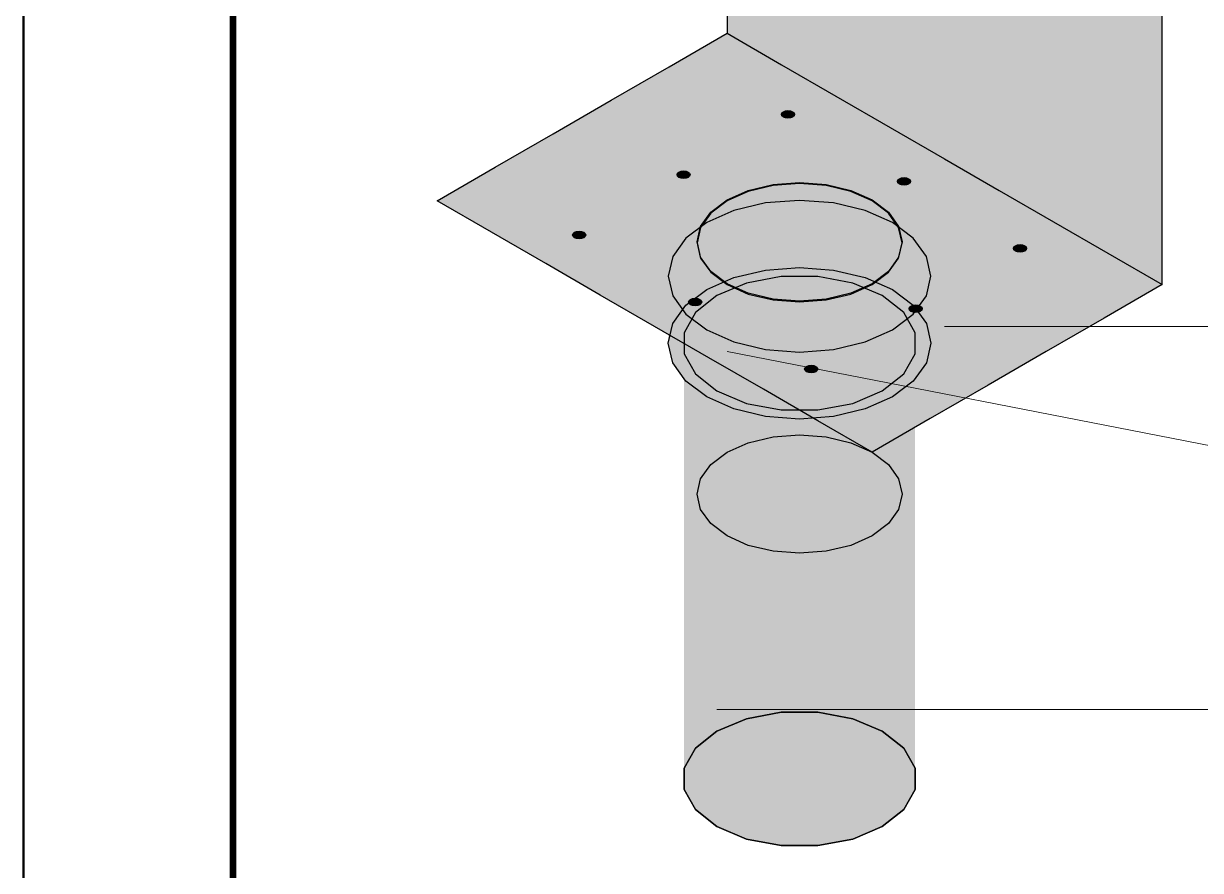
# Model space of a CAD drawing. Header units: metres. Extents: x 0 to 24.2, y -20 to 5.6.
# Drawn here: x 20 to 20.703, y 0.625 to 1.131 of the extents above; entities that cross this region are included whole.
import ezdxf

# ---------------------------------------------------------------- set-up
doc = ezdxf.new("R2010")
doc.units = ezdxf.units.M
doc.header["$LTSCALE"] = 0.25
doc.layers.add('ISO-ARISTAS', color=8, linetype='CONTINUOUS')
doc.layers.add('ISO-CONCRETO-SUP', color=254, linetype='CONTINUOUS', true_color=0xe8e8e8)
doc.layers.add('LLAMADAS', color=30, linetype='CONTINUOUS', lineweight=18)
doc.layers.add('MARCO', color=7, linetype='CONTINUOUS', lineweight=50)

msp = doc.modelspace()

# ---------------------------------------------------------------- linework, layer by layer
at = {"layer": 'ISO-ARISTAS', "color": 250}
for p, q in [((20.4201, 1.16071), (20.4201, 1.125)), ((20.6799, 1.11786), (20.6799, 1.15357)), ((20.38546, 1.105), (20.4201, 1.125)), ((20.4201, 1.125), (20.45257, 1.10625)), ((20.4201, 1.125), (20.45257, 1.10625)), ((20.6799, 1.08214), (20.6799, 1.11786)), ((20.35081, 1.085), (20.38546, 1.105)), ((20.45257, 1.10625), (20.48505, 1.0875)), ((20.45257, 1.10625), (20.48505, 1.0875)), ((20.31617, 1.065), (20.35081, 1.085)), ((20.48505, 1.0875), (20.51752, 1.06875)), ((20.48505, 1.0875), (20.51752, 1.06875)), ((20.45255, 1.0766), (20.45285, 1.07747)), ((20.45285, 1.07573), (20.45255, 1.0766)), ((20.45285, 1.07747), (20.4537, 1.0782)), ((20.4537, 1.075), (20.45285, 1.07573)), ((20.4537, 1.0782), (20.45497, 1.07869)), ((20.45497, 1.07869), (20.45647, 1.07886)), ((20.45647, 1.07886), (20.45797, 1.07869)), ((20.45797, 1.07869), (20.45924, 1.0782)), ((20.45924, 1.0782), (20.46009, 1.07747)), ((20.46009, 1.07573), (20.45924, 1.075)), ((20.46009, 1.07747), (20.46039, 1.0766)), ((20.46039, 1.0766), (20.46009, 1.07573)), ((20.6799, 1.04643), (20.6799, 1.08214)), ((20.45497, 1.07451), (20.4537, 1.075)), ((20.45647, 1.07434), (20.45497, 1.07451)), ((20.45797, 1.07451), (20.45647, 1.07434)), ((20.45924, 1.075), (20.45797, 1.07451)), ((20.51752, 1.06875), (20.55, 1.05)), ((20.51752, 1.06875), (20.55, 1.05)), ((20.28153, 1.045), (20.31617, 1.065)), ((20.55, 1.05), (20.58248, 1.03125)), ((20.55, 1.05), (20.58248, 1.03125)), ((20.24689, 1.025), (20.28153, 1.045)), ((20.3902, 1.0406), (20.39049, 1.04147)), ((20.39049, 1.03973), (20.3902, 1.0406)), ((20.39049, 1.04147), (20.39134, 1.0422)), ((20.39134, 1.0422), (20.39262, 1.04269)), ((20.39262, 1.04269), (20.39412, 1.04286)), ((20.39412, 1.04286), (20.39562, 1.04269)), ((20.39562, 1.04269), (20.39689, 1.0422)), ((20.39689, 1.0422), (20.39774, 1.04147)), ((20.39774, 1.04147), (20.39803, 1.0406)), ((20.39803, 1.0406), (20.39774, 1.03973)), ((20.6799, 1.01071), (20.6799, 1.04643)), ((20.39134, 1.039), (20.39049, 1.03973)), ((20.39262, 1.03851), (20.39134, 1.039)), ((20.39412, 1.03834), (20.39262, 1.03851)), ((20.39562, 1.03851), (20.39412, 1.03834)), ((20.39689, 1.039), (20.39562, 1.03851)), ((20.39774, 1.03973), (20.39689, 1.039)), ((20.43278, 1.03112), (20.44755, 1.03465)), ((20.44755, 1.03415), (20.43278, 1.03062)), ((20.44755, 1.03465), (20.4634, 1.03586)), ((20.4634, 1.03536), (20.44755, 1.03415)), ((20.4634, 1.03586), (20.47925, 1.03465)), ((20.47925, 1.03415), (20.4634, 1.03536)), ((20.47925, 1.03465), (20.49402, 1.03112)), ((20.49402, 1.03062), (20.47925, 1.03415)), ((20.52183, 1.0366), (20.52213, 1.03747)), ((20.52213, 1.03573), (20.52183, 1.0366)), ((20.52213, 1.03747), (20.52298, 1.0382)), ((20.52298, 1.035), (20.52213, 1.03573)), ((20.52298, 1.0382), (20.52425, 1.03869)), ((20.52425, 1.03451), (20.52298, 1.035)), ((20.52425, 1.03869), (20.52575, 1.03886)), ((20.52575, 1.03434), (20.52425, 1.03451)), ((20.52575, 1.03886), (20.52725, 1.03869)), ((20.52725, 1.03451), (20.52575, 1.03434)), ((20.52725, 1.03869), (20.52852, 1.0382)), ((20.52852, 1.035), (20.52725, 1.03451)), ((20.52852, 1.0382), (20.52937, 1.03747)), ((20.52937, 1.03573), (20.52852, 1.035)), ((20.52937, 1.03747), (20.52967, 1.0366)), ((20.52967, 1.0366), (20.52937, 1.03573)), ((20.4201, 1.0255), (20.43278, 1.03112)), ((20.43278, 1.03062), (20.4201, 1.025)), ((20.49402, 1.03112), (20.5067, 1.0255)), ((20.5067, 1.025), (20.49402, 1.03062)), ((20.58248, 1.03125), (20.61495, 1.0125)), ((20.58248, 1.03125), (20.61495, 1.0125)), ((20.27937, 1.00625), (20.24689, 1.025)), ((20.42421, 1.01919), (20.40797, 1.012)), ((20.41036, 1.01818), (20.4201, 1.0255)), ((20.4201, 1.025), (20.41036, 1.01768)), ((20.44311, 1.02371), (20.42421, 1.01919)), ((20.4634, 1.02525), (20.44311, 1.02371)), ((20.48368, 1.02371), (20.4634, 1.02525)), ((20.50259, 1.01919), (20.48368, 1.02371)), ((20.51882, 1.012), (20.50259, 1.01919)), ((20.5067, 1.0255), (20.51643, 1.01818)), ((20.51643, 1.01768), (20.5067, 1.025)), ((20.40797, 1.012), (20.39552, 1.00263)), ((20.40425, 1.00965), (20.41036, 1.01818)), ((20.41036, 1.01768), (20.40425, 1.00915)), ((20.51643, 1.01818), (20.52255, 1.00965)), ((20.52255, 1.00915), (20.51643, 1.01768)), ((20.53128, 1.00263), (20.51882, 1.012)), ((20.61495, 1.0125), (20.64743, 0.99375)), ((20.61495, 1.0125), (20.64743, 0.99375)), ((20.31184, 0.9875), (20.27937, 1.00625)), ((20.32784, 1.0046), (20.32814, 1.00547)), ((20.32814, 1.00547), (20.32899, 1.0062)), ((20.32899, 1.0062), (20.33026, 1.00669)), ((20.33026, 1.00669), (20.33176, 1.00686)), ((20.33176, 1.00686), (20.33326, 1.00669)), ((20.33326, 1.00669), (20.33453, 1.0062)), ((20.33453, 1.0062), (20.33538, 1.00547)), ((20.33538, 1.00547), (20.33568, 1.0046)), ((20.40216, 1.0005), (20.40425, 1.00965)), ((20.40425, 1.00915), (20.40216, 1)), ((20.52255, 1.00965), (20.52463, 1.0005)), ((20.52463, 1), (20.52255, 1.00915)), ((20.6799, 0.975), (20.6799, 1.01071)), ((20.32814, 1.00373), (20.32784, 1.0046)), ((20.32899, 1.003), (20.32814, 1.00373)), ((20.33026, 1.00251), (20.32899, 1.003)), ((20.33176, 1.00234), (20.33026, 1.00251)), ((20.33326, 1.00251), (20.33176, 1.00234)), ((20.33453, 1.003), (20.33326, 1.00251)), ((20.33538, 1.00373), (20.33453, 1.003)), ((20.33568, 1.0046), (20.33538, 1.00373)), ((20.39552, 1.00263), (20.38768, 0.99171)), ((20.40425, 0.99135), (20.40216, 1.0005)), ((20.40216, 1), (20.40425, 0.99085)), ((20.52463, 1.0005), (20.52255, 0.99135)), ((20.52255, 0.99085), (20.52463, 1)), ((20.53911, 0.99171), (20.53128, 1.00263)), ((20.59141, 0.99747), (20.59226, 0.9982)), ((20.59226, 0.9982), (20.59353, 0.99869)), ((20.59353, 0.99869), (20.59503, 0.99886)), ((20.59503, 0.99886), (20.59653, 0.99869)), ((20.59653, 0.99869), (20.5978, 0.9982)), ((20.5978, 0.9982), (20.59865, 0.99747)), ((20.38768, 0.99171), (20.38501, 0.98)), ((20.41036, 0.98282), (20.40425, 0.99135)), ((20.52255, 0.99135), (20.51643, 0.98282)), ((20.54178, 0.98), (20.53911, 0.99171)), ((20.59111, 0.9966), (20.59141, 0.99747)), ((20.59141, 0.99573), (20.59111, 0.9966)), ((20.59226, 0.995), (20.59141, 0.99573)), ((20.59353, 0.99451), (20.59226, 0.995)), ((20.59503, 0.99434), (20.59353, 0.99451)), ((20.59653, 0.99451), (20.59503, 0.99434)), ((20.5978, 0.995), (20.59653, 0.99451)), ((20.59865, 0.99573), (20.5978, 0.995)), ((20.59865, 0.99747), (20.59895, 0.9966)), ((20.59895, 0.9966), (20.59865, 0.99573)), ((20.64743, 0.99375), (20.6799, 0.975)), ((20.64743, 0.99375), (20.6799, 0.975)), ((20.34432, 0.96875), (20.31184, 0.9875)), ((20.40425, 0.99085), (20.41036, 0.98232)), ((20.44311, 0.98371), (20.4634, 0.98525)), ((20.4634, 0.98525), (20.48368, 0.98371)), ((20.51643, 0.98232), (20.52255, 0.99085)), ((20.38501, 0.98), (20.38768, 0.96829)), ((20.40797, 0.972), (20.42421, 0.97919)), ((20.4201, 0.9755), (20.41036, 0.98282)), ((20.41036, 0.98232), (20.4201, 0.975)), ((20.42421, 0.97919), (20.44311, 0.98371)), ((20.45248, 0.97981), (20.4317, 0.97591)), ((20.45248, 0.97981), (20.4317, 0.97591)), ((20.47432, 0.97981), (20.45248, 0.97981)), ((20.47432, 0.97981), (20.45248, 0.97981)), ((20.49509, 0.97591), (20.47432, 0.97981)), ((20.49509, 0.97591), (20.47432, 0.97981)), ((20.48368, 0.98371), (20.50259, 0.97919)), ((20.50259, 0.97919), (20.51882, 0.972)), ((20.51643, 0.98282), (20.5067, 0.9755)), ((20.5067, 0.975), (20.51643, 0.98232)), ((20.53911, 0.96829), (20.54178, 0.98)), ((20.39552, 0.96263), (20.40797, 0.972)), ((20.4317, 0.97591), (20.41403, 0.9685)), ((20.4317, 0.97591), (20.41403, 0.9685)), ((20.43278, 0.96988), (20.4201, 0.9755)), ((20.4201, 0.975), (20.43278, 0.96938)), ((20.44755, 0.96635), (20.43278, 0.96988)), ((20.49402, 0.96988), (20.47925, 0.96635)), ((20.5067, 0.9755), (20.49402, 0.96988)), ((20.49402, 0.96938), (20.5067, 0.975)), ((20.51276, 0.9685), (20.49509, 0.97591)), ((20.51276, 0.9685), (20.49509, 0.97591)), ((20.51882, 0.972), (20.53128, 0.96263)), ((20.6799, 0.975), (20.64526, 0.955)), ((20.37679, 0.95), (20.34432, 0.96875)), ((20.38768, 0.96829), (20.39552, 0.95737)), ((20.39712, 0.9646), (20.39742, 0.96547)), ((20.39742, 0.96373), (20.39712, 0.9646)), ((20.39742, 0.96547), (20.39827, 0.9662)), ((20.39827, 0.963), (20.39742, 0.96373)), ((20.39827, 0.9662), (20.39954, 0.96669)), ((20.39954, 0.96251), (20.39827, 0.963)), ((20.39954, 0.96669), (20.40104, 0.96686)), ((20.40104, 0.96686), (20.40254, 0.96669)), ((20.41403, 0.9685), (20.4012, 0.9583)), ((20.41403, 0.9685), (20.4012, 0.9583)), ((20.40254, 0.96669), (20.40381, 0.9662)), ((20.40381, 0.963), (20.40254, 0.96251)), ((20.40381, 0.9662), (20.40466, 0.96547)), ((20.40466, 0.96373), (20.40381, 0.963)), ((20.40466, 0.96547), (20.40496, 0.9646)), ((20.40496, 0.9646), (20.40466, 0.96373)), ((20.43278, 0.96938), (20.44755, 0.96585)), ((20.4634, 0.96514), (20.44755, 0.96635)), ((20.44755, 0.96585), (20.4634, 0.96464)), ((20.47925, 0.96635), (20.4634, 0.96514)), ((20.4634, 0.96464), (20.47925, 0.96585)), ((20.47925, 0.96585), (20.49402, 0.96938)), ((20.5256, 0.9583), (20.51276, 0.9685)), ((20.5256, 0.9583), (20.51276, 0.9685)), ((20.53118, 0.96269), (20.53268, 0.96286)), ((20.53128, 0.95737), (20.53911, 0.96829)), ((20.53268, 0.96286), (20.53418, 0.96269)), ((20.38768, 0.95171), (20.39552, 0.96263)), ((20.4012, 0.9583), (20.39445, 0.94631)), ((20.4012, 0.9583), (20.39445, 0.94631)), ((20.39552, 0.95737), (20.40797, 0.948)), ((20.40104, 0.96234), (20.39954, 0.96251)), ((20.40254, 0.96251), (20.40104, 0.96234)), ((20.51882, 0.948), (20.53128, 0.95737)), ((20.53235, 0.94631), (20.5256, 0.9583)), ((20.53235, 0.94631), (20.5256, 0.9583)), ((20.52876, 0.9606), (20.52906, 0.96147)), ((20.52906, 0.95973), (20.52876, 0.9606)), ((20.52906, 0.96147), (20.52991, 0.9622)), ((20.52991, 0.959), (20.52906, 0.95973)), ((20.52991, 0.9622), (20.53118, 0.96269)), ((20.53118, 0.95851), (20.52991, 0.959)), ((20.53268, 0.95834), (20.53118, 0.95851)), ((20.53128, 0.96263), (20.53911, 0.95171)), ((20.53418, 0.95851), (20.53268, 0.95834)), ((20.53418, 0.96269), (20.53545, 0.9622)), ((20.53545, 0.959), (20.53418, 0.95851)), ((20.53545, 0.9622), (20.5363, 0.96147)), ((20.5363, 0.95973), (20.53545, 0.959)), ((20.5363, 0.96147), (20.5366, 0.9606)), ((20.5366, 0.9606), (20.5363, 0.95973)), ((20.40927, 0.93125), (20.37679, 0.95)), ((20.38501, 0.94), (20.38768, 0.95171)), ((20.53911, 0.95171), (20.54178, 0.94)), ((20.64526, 0.955), (20.61062, 0.935)), ((20.39445, 0.94631), (20.39445, 0.93369)), ((20.39445, 0.94631), (20.39445, 0.93369)), ((20.40797, 0.948), (20.42421, 0.94081)), ((20.50259, 0.94081), (20.51882, 0.948)), ((20.53235, 0.93369), (20.53235, 0.94631)), ((20.53235, 0.93369), (20.53235, 0.94631)), ((20.38768, 0.92829), (20.38501, 0.94)), ((20.42421, 0.94081), (20.44311, 0.93629)), ((20.44311, 0.93629), (20.4634, 0.93475)), ((20.4634, 0.93475), (20.48368, 0.93629)), ((20.48368, 0.93629), (20.50259, 0.94081)), ((20.54178, 0.94), (20.53911, 0.92829)), ((20.61062, 0.935), (20.57598, 0.915)), ((20.39552, 0.91737), (20.38768, 0.92829)), ((20.39445, 0.93369), (20.4012, 0.9217)), ((20.39445, 0.93369), (20.4012, 0.9217)), ((20.44175, 0.9125), (20.40927, 0.93125)), ((20.5256, 0.9217), (20.53235, 0.93369)), ((20.5256, 0.9217), (20.53235, 0.93369)), ((20.53911, 0.92829), (20.53128, 0.91737)), ((20.4012, 0.9217), (20.41403, 0.9115)), ((20.4012, 0.9217), (20.41403, 0.9115)), ((20.46641, 0.9246), (20.4667, 0.92547)), ((20.4667, 0.92373), (20.46641, 0.9246)), ((20.4667, 0.92547), (20.46755, 0.9262)), ((20.46755, 0.923), (20.4667, 0.92373)), ((20.46755, 0.9262), (20.46883, 0.92669)), ((20.46883, 0.92251), (20.46755, 0.923)), ((20.46883, 0.92669), (20.47033, 0.92686)), ((20.47033, 0.92234), (20.46883, 0.92251)), ((20.47033, 0.92686), (20.47183, 0.92669)), ((20.47183, 0.92251), (20.47033, 0.92234)), ((20.47183, 0.92669), (20.4731, 0.9262)), ((20.4731, 0.923), (20.47183, 0.92251)), ((20.4731, 0.9262), (20.47395, 0.92547)), ((20.47395, 0.92373), (20.4731, 0.923)), ((20.47395, 0.92547), (20.47424, 0.9246)), ((20.47424, 0.9246), (20.47395, 0.92373)), ((20.51276, 0.9115), (20.5256, 0.9217)), ((20.51276, 0.9115), (20.5256, 0.9217)), ((20.40797, 0.908), (20.39552, 0.91737)), ((20.53128, 0.91737), (20.51882, 0.908)), ((20.57598, 0.915), (20.54134, 0.895)), ((20.42421, 0.90081), (20.40797, 0.908)), ((20.41403, 0.9115), (20.4317, 0.90409)), ((20.41403, 0.9115), (20.4317, 0.90409)), ((20.47422, 0.89375), (20.44175, 0.9125)), ((20.49509, 0.90409), (20.51276, 0.9115)), ((20.49509, 0.90409), (20.51276, 0.9115)), ((20.51882, 0.908), (20.50259, 0.90081)), ((20.44311, 0.89629), (20.42421, 0.90081)), ((20.4317, 0.90409), (20.45248, 0.90019)), ((20.4317, 0.90409), (20.45248, 0.90019)), ((20.45248, 0.90019), (20.47432, 0.90019)), ((20.45248, 0.90019), (20.47432, 0.90019)), ((20.47432, 0.90019), (20.49509, 0.90409)), ((20.47432, 0.90019), (20.49509, 0.90409)), ((20.50259, 0.90081), (20.48368, 0.89629)), ((20.4634, 0.89475), (20.44311, 0.89629)), ((20.48368, 0.89629), (20.4634, 0.89475)), ((20.5067, 0.875), (20.47422, 0.89375)), ((20.54134, 0.895), (20.5067, 0.875)), ((20.4201, 0.875), (20.43278, 0.88062)), ((20.43278, 0.88062), (20.44755, 0.88415)), ((20.44755, 0.88415), (20.4634, 0.88536)), ((20.4634, 0.88536), (20.47925, 0.88415)), ((20.47925, 0.88415), (20.49402, 0.88062)), ((20.49402, 0.88062), (20.5067, 0.875)), ((20.41036, 0.86768), (20.4201, 0.875)), ((20.5067, 0.875), (20.51643, 0.86768)), ((20.40425, 0.85915), (20.41036, 0.86768)), ((20.51643, 0.86768), (20.52255, 0.85915)), ((20.40216, 0.85), (20.40425, 0.85915)), ((20.52255, 0.85915), (20.52463, 0.85)), ((20.40425, 0.84085), (20.40216, 0.85)), ((20.52463, 0.85), (20.52255, 0.84085)), ((20.41036, 0.83232), (20.40425, 0.84085)), ((20.52255, 0.84085), (20.51643, 0.83232)), ((20.4201, 0.825), (20.41036, 0.83232)), ((20.51643, 0.83232), (20.5067, 0.825)), ((20.43278, 0.81938), (20.4201, 0.825)), ((20.5067, 0.825), (20.49402, 0.81938)), ((20.44755, 0.81585), (20.43278, 0.81938)), ((20.4634, 0.81464), (20.44755, 0.81585)), ((20.47925, 0.81585), (20.4634, 0.81464)), ((20.49402, 0.81938), (20.47925, 0.81585)), ((20.45248, 0.71981), (20.4317, 0.71591)), ((20.4317, 0.71591), (20.45248, 0.71981)), ((20.47432, 0.71981), (20.45248, 0.71981)), ((20.45248, 0.71981), (20.47432, 0.71981)), ((20.49509, 0.71591), (20.47432, 0.71981)), ((20.47432, 0.71981), (20.49509, 0.71591)), ((20.4317, 0.71591), (20.41403, 0.7085)), ((20.41403, 0.7085), (20.4317, 0.71591)), ((20.51276, 0.7085), (20.49509, 0.71591)), ((20.49509, 0.71591), (20.51276, 0.7085)), ((20.41403, 0.7085), (20.4012, 0.6983)), ((20.4012, 0.6983), (20.41403, 0.7085)), ((20.5256, 0.6983), (20.51276, 0.7085)), ((20.51276, 0.7085), (20.5256, 0.6983)), ((20.4012, 0.6983), (20.39445, 0.68631)), ((20.39445, 0.68631), (20.4012, 0.6983)), ((20.53235, 0.68631), (20.5256, 0.6983)), ((20.5256, 0.6983), (20.53235, 0.68631)), ((20.39445, 0.68631), (20.39445, 0.67369)), ((20.39445, 0.67369), (20.39445, 0.68631)), ((20.53235, 0.67369), (20.53235, 0.68631)), ((20.53235, 0.68631), (20.53235, 0.67369)), ((20.39445, 0.67369), (20.4012, 0.6617)), ((20.4012, 0.6617), (20.39445, 0.67369)), ((20.5256, 0.6617), (20.53235, 0.67369)), ((20.53235, 0.67369), (20.5256, 0.6617)), ((20.4012, 0.6617), (20.41403, 0.6515)), ((20.41403, 0.6515), (20.4012, 0.6617)), ((20.51276, 0.6515), (20.5256, 0.6617)), ((20.5256, 0.6617), (20.51276, 0.6515)), ((20.41403, 0.6515), (20.4317, 0.64409)), ((20.4317, 0.64409), (20.41403, 0.6515)), ((20.49509, 0.64409), (20.51276, 0.6515)), ((20.51276, 0.6515), (20.49509, 0.64409)), ((20.4317, 0.64409), (20.45248, 0.64019)), ((20.45248, 0.64019), (20.4317, 0.64409)), ((20.45248, 0.64019), (20.47432, 0.64019)), ((20.47432, 0.64019), (20.45248, 0.64019)), ((20.47432, 0.64019), (20.49509, 0.64409)), ((20.49509, 0.64409), (20.47432, 0.64019))]:
    msp.add_line(p, q, dxfattribs=at)
at = {"layer": 'ISO-CONCRETO-SUP', "true_color": 0xa2a7af}
for points in [[(20.45257, 1.14196), (20.48505, 1.12321), (20.45257, 1.17768), (20.48505, 1.15893)], [(20.51752, 1.14018), (20.55, 1.12143), (20.51752, 1.17589), (20.55, 1.15714)], [(20.58248, 1.13839), (20.61495, 1.11964), (20.58248, 1.17411), (20.61495, 1.15536)], [(20.64743, 1.13661), (20.6799, 1.11786), (20.64743, 1.17232), (20.6799, 1.15357)], [(20.4201, 1.125), (20.45257, 1.10625), (20.4201, 1.16071), (20.45257, 1.14196)], [(20.48505, 1.12321), (20.51752, 1.10446), (20.48505, 1.15893), (20.51752, 1.14018)], [(20.55, 1.12143), (20.58248, 1.10268), (20.55, 1.15714), (20.58248, 1.13839)], [(20.61495, 1.11964), (20.64743, 1.10089), (20.61495, 1.15536), (20.64743, 1.13661)], [(20.45257, 1.10625), (20.48505, 1.0875), (20.45257, 1.14196), (20.48505, 1.12321)], [(20.51752, 1.10446), (20.55, 1.08571), (20.51752, 1.14018), (20.55, 1.12143)], [(20.58248, 1.10268), (20.61495, 1.08393), (20.58248, 1.13839), (20.61495, 1.11964)], [(20.64743, 1.10089), (20.6799, 1.08214), (20.64743, 1.13661), (20.6799, 1.11786)], [(20.48505, 1.0875), (20.51752, 1.06875), (20.48505, 1.12321), (20.51752, 1.10446)], [(20.55, 1.08571), (20.58248, 1.06696), (20.55, 1.12143), (20.58248, 1.10268)], [(20.61495, 1.08393), (20.64743, 1.06518), (20.61495, 1.11964), (20.64743, 1.10089)], [(20.51752, 1.06875), (20.55, 1.05), (20.51752, 1.10446), (20.55, 1.08571)], [(20.58248, 1.06696), (20.61495, 1.04821), (20.58248, 1.10268), (20.61495, 1.08393)], [(20.64743, 1.06518), (20.6799, 1.04643), (20.64743, 1.10089), (20.6799, 1.08214)], [(20.55, 1.05), (20.58248, 1.03125), (20.55, 1.08571), (20.58248, 1.06696)], [(20.61495, 1.04821), (20.64743, 1.02946), (20.61495, 1.08393), (20.64743, 1.06518)], [(20.58248, 1.03125), (20.61495, 1.0125), (20.58248, 1.06696), (20.61495, 1.04821)], [(20.64743, 1.02946), (20.6799, 1.01071), (20.64743, 1.06518), (20.6799, 1.04643)], [(20.61495, 1.0125), (20.64743, 0.99375), (20.61495, 1.04821), (20.64743, 1.02946)], [(20.64743, 0.99375), (20.6799, 0.975), (20.64743, 1.02946), (20.6799, 1.01071)]]:
    msp.add_solid(points, dxfattribs=at)
at = {"layer": 'ISO-CONCRETO-SUP', "true_color": 0xb3bac2}
for points in [[(20.4201, 1.125), (20.45257, 1.10625), (20.38546, 1.105), (20.41793, 1.08625)], [(20.38546, 1.105), (20.41793, 1.08625), (20.35081, 1.085), (20.38329, 1.06625)], [(20.45257, 1.10625), (20.48505, 1.0875), (20.41793, 1.08625), (20.45041, 1.0675)], [(20.35081, 1.085), (20.38329, 1.06625), (20.31617, 1.065), (20.34865, 1.04625)], [(20.41793, 1.08625), (20.45041, 1.0675), (20.38329, 1.06625), (20.41577, 1.0475)], [(20.48505, 1.0875), (20.51752, 1.06875), (20.45041, 1.0675), (20.48288, 1.04875)], [(20.51752, 1.06875), (20.55, 1.05), (20.48288, 1.04875), (20.51536, 1.03)], [(20.31617, 1.065), (20.34865, 1.04625), (20.28153, 1.045), (20.31401, 1.02625)], [(20.38329, 1.06625), (20.41577, 1.0475), (20.34865, 1.04625), (20.38113, 1.0275)], [(20.45041, 1.0675), (20.48288, 1.04875), (20.41577, 1.0475), (20.44824, 1.02875)], [(20.41577, 1.0475), (20.44824, 1.02875), (20.38113, 1.0275), (20.4136, 1.00875)], [(20.48288, 1.04875), (20.51536, 1.03), (20.44824, 1.02875), (20.48072, 1.01)], [(20.55, 1.05), (20.58248, 1.03125), (20.51536, 1.03), (20.54783, 1.01125)], [(20.28153, 1.045), (20.31401, 1.02625), (20.24689, 1.025), (20.27937, 1.00625)], [(20.34865, 1.04625), (20.38113, 1.0275), (20.31401, 1.02625), (20.34648, 1.0075)], [(20.31401, 1.02625), (20.34648, 1.0075), (20.27937, 1.00625), (20.31184, 0.9875)], [(20.38113, 1.0275), (20.4136, 1.00875), (20.34648, 1.0075), (20.37896, 0.98875)], [(20.44824, 1.02875), (20.48072, 1.01), (20.4136, 1.00875), (20.44608, 0.99)], [(20.51536, 1.03), (20.54783, 1.01125), (20.48072, 1.01), (20.51319, 0.99125)], [(20.58248, 1.03125), (20.61495, 1.0125), (20.54783, 1.01125), (20.58031, 0.9925)], [(20.61495, 1.0125), (20.64743, 0.99375), (20.58031, 0.9925), (20.61279, 0.97375)], [(20.34648, 1.0075), (20.37896, 0.98875), (20.31184, 0.9875), (20.34432, 0.96875)], [(20.4136, 1.00875), (20.44608, 0.99), (20.37896, 0.98875), (20.41144, 0.97)], [(20.48072, 1.01), (20.51319, 0.99125), (20.44608, 0.99), (20.47855, 0.97125)], [(20.54783, 1.01125), (20.58031, 0.9925), (20.51319, 0.99125), (20.54567, 0.9725)], [(20.51319, 0.99125), (20.54567, 0.9725), (20.47855, 0.97125), (20.51103, 0.9525)], [(20.58031, 0.9925), (20.61279, 0.97375), (20.54567, 0.9725), (20.57815, 0.95375)], [(20.64743, 0.99375), (20.6799, 0.975), (20.61279, 0.97375), (20.64526, 0.955)], [(20.37896, 0.98875), (20.41144, 0.97), (20.34432, 0.96875), (20.37679, 0.95)], [(20.44608, 0.99), (20.47855, 0.97125), (20.41144, 0.97), (20.44391, 0.95125)], [(20.41144, 0.97), (20.44391, 0.95125), (20.37679, 0.95), (20.40927, 0.93125)], [(20.47855, 0.97125), (20.51103, 0.9525), (20.44391, 0.95125), (20.47639, 0.9325)], [(20.54567, 0.9725), (20.57815, 0.95375), (20.51103, 0.9525), (20.5435, 0.93375)], [(20.61279, 0.97375), (20.64526, 0.955), (20.57815, 0.95375), (20.61062, 0.935)], [(20.44391, 0.95125), (20.47639, 0.9325), (20.40927, 0.93125), (20.44175, 0.9125)], [(20.51103, 0.9525), (20.5435, 0.93375), (20.47639, 0.9325), (20.50886, 0.91375)], [(20.57815, 0.95375), (20.61062, 0.935), (20.5435, 0.93375), (20.57598, 0.915)], [(20.47639, 0.9325), (20.50886, 0.91375), (20.44175, 0.9125), (20.47422, 0.89375)], [(20.5435, 0.93375), (20.57598, 0.915), (20.50886, 0.91375), (20.54134, 0.895)], [(20.50886, 0.91375), (20.54134, 0.895), (20.47422, 0.89375), (20.5067, 0.875)]]:
    msp.add_solid(points, dxfattribs=at)
at = {"layer": 'ISO-CONCRETO-SUP', "true_color": 0x6b6d73}
for points in [[(20.4537, 1.075), (20.45255, 1.0766), (20.45285, 1.07747)], [(20.4537, 1.075), (20.45285, 1.07573), (20.45255, 1.0766)], [(20.4537, 1.075), (20.45285, 1.07747), (20.4537, 1.0782)], [(20.4537, 1.075), (20.45497, 1.07869), (20.45647, 1.07886)], [(20.4537, 1.075), (20.45647, 1.07886), (20.45797, 1.07869)], [(20.4537, 1.075), (20.4537, 1.0782), (20.45497, 1.07869)], [(20.4537, 1.075), (20.45797, 1.07869), (20.45924, 1.0782)], [(20.4537, 1.075), (20.45924, 1.0782), (20.46009, 1.07747)], [(20.4537, 1.075), (20.46009, 1.07747), (20.46039, 1.0766)], [(20.4537, 1.075), (20.46039, 1.0766), (20.46009, 1.07573)], [(20.4537, 1.075), (20.46009, 1.07573), (20.45924, 1.075)], [(20.4537, 1.075), (20.45924, 1.075), (20.45797, 1.07451)], [(20.4537, 1.075), (20.45797, 1.07451), (20.45647, 1.07434)], [(20.4537, 1.075), (20.45647, 1.07434), (20.45497, 1.07451)], [(20.39134, 1.039), (20.3902, 1.0406), (20.39049, 1.04147)], [(20.39134, 1.039), (20.39049, 1.03973), (20.3902, 1.0406)], [(20.39134, 1.039), (20.39049, 1.04147), (20.39134, 1.0422)], [(20.39134, 1.039), (20.39262, 1.04269), (20.39412, 1.04286)], [(20.39134, 1.039), (20.39412, 1.04286), (20.39562, 1.04269)], [(20.39134, 1.039), (20.39134, 1.0422), (20.39262, 1.04269)], [(20.39134, 1.039), (20.39562, 1.04269), (20.39689, 1.0422)], [(20.39134, 1.039), (20.39689, 1.0422), (20.39774, 1.04147)], [(20.39134, 1.039), (20.39774, 1.04147), (20.39803, 1.0406)], [(20.39134, 1.039), (20.39803, 1.0406), (20.39774, 1.03973)], [(20.39134, 1.039), (20.39774, 1.03973), (20.39689, 1.039)], [(20.39134, 1.039), (20.39689, 1.039), (20.39562, 1.03851)], [(20.39134, 1.039), (20.39562, 1.03851), (20.39412, 1.03834)], [(20.39134, 1.039), (20.39412, 1.03834), (20.39262, 1.03851)], [(20.52298, 1.035), (20.52183, 1.0366), (20.52213, 1.03747)], [(20.52298, 1.035), (20.52213, 1.03573), (20.52183, 1.0366)], [(20.52298, 1.035), (20.52213, 1.03747), (20.52298, 1.0382)], [(20.52298, 1.035), (20.52425, 1.03869), (20.52575, 1.03886)], [(20.52298, 1.035), (20.52575, 1.03886), (20.52725, 1.03869)], [(20.52298, 1.035), (20.52298, 1.0382), (20.52425, 1.03869)], [(20.52298, 1.035), (20.52725, 1.03869), (20.52852, 1.0382)], [(20.52298, 1.035), (20.52852, 1.0382), (20.52937, 1.03747)], [(20.52298, 1.035), (20.52937, 1.03747), (20.52967, 1.0366)], [(20.52298, 1.035), (20.52967, 1.0366), (20.52937, 1.03573)], [(20.52298, 1.035), (20.52937, 1.03573), (20.52852, 1.035)], [(20.52298, 1.035), (20.52852, 1.035), (20.52725, 1.03451)], [(20.52298, 1.035), (20.52725, 1.03451), (20.52575, 1.03434)], [(20.52298, 1.035), (20.52575, 1.03434), (20.52425, 1.03451)], [(20.32899, 1.003), (20.32784, 1.0046), (20.32814, 1.00547)], [(20.32899, 1.003), (20.32814, 1.00547), (20.32899, 1.0062)], [(20.32899, 1.003), (20.33026, 1.00669), (20.33176, 1.00686)], [(20.32899, 1.003), (20.33176, 1.00686), (20.33326, 1.00669)], [(20.32899, 1.003), (20.32899, 1.0062), (20.33026, 1.00669)], [(20.32899, 1.003), (20.33326, 1.00669), (20.33453, 1.0062)], [(20.32899, 1.003), (20.33453, 1.0062), (20.33538, 1.00547)], [(20.32899, 1.003), (20.33538, 1.00547), (20.33568, 1.0046)], [(20.32899, 1.003), (20.32814, 1.00373), (20.32784, 1.0046)], [(20.32899, 1.003), (20.33568, 1.0046), (20.33538, 1.00373)], [(20.32899, 1.003), (20.33538, 1.00373), (20.33453, 1.003)], [(20.32899, 1.003), (20.33453, 1.003), (20.33326, 1.00251)], [(20.32899, 1.003), (20.33326, 1.00251), (20.33176, 1.00234)], [(20.32899, 1.003), (20.33176, 1.00234), (20.33026, 1.00251)], [(20.59226, 0.995), (20.59141, 0.99747), (20.59226, 0.9982)], [(20.59226, 0.995), (20.59353, 0.99869), (20.59503, 0.99886)], [(20.59226, 0.995), (20.59503, 0.99886), (20.59653, 0.99869)], [(20.59226, 0.995), (20.59226, 0.9982), (20.59353, 0.99869)], [(20.59226, 0.995), (20.59653, 0.99869), (20.5978, 0.9982)], [(20.59226, 0.995), (20.5978, 0.9982), (20.59865, 0.99747)], [(20.59226, 0.995), (20.59111, 0.9966), (20.59141, 0.99747)], [(20.59226, 0.995), (20.59141, 0.99573), (20.59111, 0.9966)], [(20.59226, 0.995), (20.59865, 0.99747), (20.59895, 0.9966)], [(20.59226, 0.995), (20.59895, 0.9966), (20.59865, 0.99573)], [(20.59226, 0.995), (20.59865, 0.99573), (20.5978, 0.995)], [(20.59226, 0.995), (20.5978, 0.995), (20.59653, 0.99451)], [(20.59226, 0.995), (20.59653, 0.99451), (20.59503, 0.99434)], [(20.59226, 0.995), (20.59503, 0.99434), (20.59353, 0.99451)], [(20.39827, 0.963), (20.39712, 0.9646), (20.39742, 0.96547)], [(20.39827, 0.963), (20.39742, 0.96373), (20.39712, 0.9646)], [(20.39827, 0.963), (20.39742, 0.96547), (20.39827, 0.9662)], [(20.39827, 0.963), (20.39954, 0.96669), (20.40104, 0.96686)], [(20.39827, 0.963), (20.40104, 0.96686), (20.40254, 0.96669)], [(20.39827, 0.963), (20.39827, 0.9662), (20.39954, 0.96669)], [(20.39827, 0.963), (20.40254, 0.96669), (20.40381, 0.9662)], [(20.39827, 0.963), (20.40381, 0.9662), (20.40466, 0.96547)], [(20.39827, 0.963), (20.40466, 0.96547), (20.40496, 0.9646)], [(20.39827, 0.963), (20.40496, 0.9646), (20.40466, 0.96373)], [(20.39827, 0.963), (20.40466, 0.96373), (20.40381, 0.963)], [(20.39827, 0.963), (20.40381, 0.963), (20.40254, 0.96251)], [(20.39827, 0.963), (20.40254, 0.96251), (20.40104, 0.96234)], [(20.39827, 0.963), (20.40104, 0.96234), (20.39954, 0.96251)], [(20.52991, 0.959), (20.53118, 0.96269), (20.53268, 0.96286)], [(20.52991, 0.959), (20.53268, 0.96286), (20.53418, 0.96269)], [(20.52991, 0.959), (20.52876, 0.9606), (20.52906, 0.96147)], [(20.52991, 0.959), (20.52906, 0.95973), (20.52876, 0.9606)], [(20.52991, 0.959), (20.52906, 0.96147), (20.52991, 0.9622)], [(20.52991, 0.959), (20.52991, 0.9622), (20.53118, 0.96269)], [(20.52991, 0.959), (20.53418, 0.96269), (20.53545, 0.9622)], [(20.52991, 0.959), (20.53545, 0.9622), (20.5363, 0.96147)], [(20.52991, 0.959), (20.5363, 0.96147), (20.5366, 0.9606)], [(20.52991, 0.959), (20.5366, 0.9606), (20.5363, 0.95973)], [(20.52991, 0.959), (20.5363, 0.95973), (20.53545, 0.959)], [(20.52991, 0.959), (20.53545, 0.959), (20.53418, 0.95851)], [(20.52991, 0.959), (20.53418, 0.95851), (20.53268, 0.95834)], [(20.52991, 0.959), (20.53268, 0.95834), (20.53118, 0.95851)], [(20.46755, 0.923), (20.46641, 0.9246), (20.4667, 0.92547)], [(20.46755, 0.923), (20.4667, 0.92373), (20.46641, 0.9246)], [(20.46755, 0.923), (20.4667, 0.92547), (20.46755, 0.9262)], [(20.46755, 0.923), (20.46883, 0.92669), (20.47033, 0.92686)], [(20.46755, 0.923), (20.47033, 0.92686), (20.47183, 0.92669)], [(20.46755, 0.923), (20.46755, 0.9262), (20.46883, 0.92669)], [(20.46755, 0.923), (20.47183, 0.92669), (20.4731, 0.9262)], [(20.46755, 0.923), (20.4731, 0.9262), (20.47395, 0.92547)], [(20.46755, 0.923), (20.47395, 0.92547), (20.47424, 0.9246)], [(20.46755, 0.923), (20.47424, 0.9246), (20.47395, 0.92373)], [(20.46755, 0.923), (20.47395, 0.92373), (20.4731, 0.923)], [(20.46755, 0.923), (20.4731, 0.923), (20.47183, 0.92251)], [(20.46755, 0.923), (20.47183, 0.92251), (20.47033, 0.92234)], [(20.46755, 0.923), (20.47033, 0.92234), (20.46883, 0.92251)]]:
    msp.add_solid(points, dxfattribs=at)
at = {"layer": 'ISO-CONCRETO-SUP', "true_color": 0x3e4247}
for points in [[(20.4201, 0.9755), (20.44755, 1.03465), (20.4634, 1.03586)], [(20.4201, 0.9755), (20.4634, 1.03586), (20.47925, 1.03465)], [(20.4201, 0.9755), (20.43278, 1.03112), (20.44755, 1.03465)], [(20.4201, 0.9755), (20.47925, 1.03465), (20.49402, 1.03112)], [(20.4201, 0.9755), (20.4201, 1.0255), (20.43278, 1.03112)], [(20.4201, 0.9755), (20.49402, 1.03112), (20.5067, 1.0255)], [(20.4201, 0.9755), (20.41036, 1.01818), (20.4201, 1.0255)], [(20.4201, 0.9755), (20.5067, 1.0255), (20.51643, 1.01818)], [(20.4201, 0.9755), (20.40425, 1.00965), (20.41036, 1.01818)], [(20.4201, 0.9755), (20.51643, 1.01818), (20.52255, 1.00965)], [(20.4201, 0.9755), (20.40216, 1.0005), (20.40425, 1.00965)], [(20.4201, 0.9755), (20.52255, 1.00965), (20.52463, 1.0005)], [(20.4201, 0.9755), (20.40425, 0.99135), (20.40216, 1.0005)], [(20.4201, 0.9755), (20.52463, 1.0005), (20.52255, 0.99135)], [(20.4201, 0.9755), (20.41036, 0.98282), (20.40425, 0.99135)], [(20.4201, 0.9755), (20.52255, 0.99135), (20.51643, 0.98282)], [(20.4201, 0.9755), (20.51643, 0.98282), (20.5067, 0.9755)], [(20.4201, 0.9755), (20.5067, 0.9755), (20.49402, 0.96988)], [(20.4201, 0.9755), (20.49402, 0.96988), (20.47925, 0.96635)], [(20.4201, 0.9755), (20.47925, 0.96635), (20.4634, 0.96514)], [(20.4201, 0.9755), (20.4634, 0.96514), (20.44755, 0.96635)], [(20.4201, 0.9755), (20.44755, 0.96635), (20.43278, 0.96988)]]:
    msp.add_solid(points, dxfattribs=at)
at = {"layer": 'ISO-CONCRETO-SUP', "true_color": 0xa0a6ad}
for points in [[(20.44755, 1.03415), (20.43278, 1.03062), (20.44755, 0.95915), (20.43278, 0.95562)], [(20.47925, 0.96585), (20.49402, 0.96938), (20.47925, 0.89085), (20.49402, 0.89438)], [(20.44755, 0.95915), (20.43278, 0.95562), (20.44755, 0.88415), (20.43278, 0.88062)], [(20.47925, 0.89085), (20.49402, 0.89438), (20.47925, 0.81585), (20.49402, 0.81938)]]:
    msp.add_solid(points, dxfattribs=at)
at = {"layer": 'ISO-CONCRETO-SUP', "true_color": 0xa7adb4}
for points in [[(20.4634, 1.03536), (20.44755, 1.03415), (20.4634, 0.96036), (20.44755, 0.95915)], [(20.4634, 0.96464), (20.47925, 0.96585), (20.4634, 0.88964), (20.47925, 0.89085)], [(20.4634, 0.96036), (20.44755, 0.95915), (20.4634, 0.88536), (20.44755, 0.88415)], [(20.4634, 0.88964), (20.47925, 0.89085), (20.4634, 0.81464), (20.47925, 0.81585)]]:
    msp.add_solid(points, dxfattribs=at)
at = {"layer": 'ISO-CONCRETO-SUP', "true_color": 0xaab0b8}
for points in [[(20.47925, 1.03415), (20.4634, 1.03536), (20.47925, 0.95915), (20.4634, 0.96036)], [(20.44755, 0.96585), (20.4634, 0.96464), (20.44755, 0.89085), (20.4634, 0.88964)], [(20.47925, 0.95915), (20.4634, 0.96036), (20.47925, 0.88415), (20.4634, 0.88536)], [(20.44755, 0.89085), (20.4634, 0.88964), (20.44755, 0.81585), (20.4634, 0.81464)]]:
    msp.add_solid(points, dxfattribs=at)
at = {"layer": 'ISO-CONCRETO-SUP', "true_color": 0xa9afb7}
for points in [[(20.49402, 1.03062), (20.47925, 1.03415), (20.49402, 0.95562), (20.47925, 0.95915)], [(20.43278, 0.96938), (20.44755, 0.96585), (20.43278, 0.89438), (20.44755, 0.89085)], [(20.49402, 0.95562), (20.47925, 0.95915), (20.49402, 0.88062), (20.47925, 0.88415)], [(20.43278, 0.89438), (20.44755, 0.89085), (20.43278, 0.81938), (20.44755, 0.81585)]]:
    msp.add_solid(points, dxfattribs=at)
at = {"layer": 'ISO-CONCRETO-SUP', "true_color": 0x979ca3}
for points in [[(20.43278, 1.03062), (20.4201, 1.025), (20.43278, 0.95562), (20.4201, 0.95)], [(20.49402, 0.96938), (20.5067, 0.975), (20.49402, 0.89438), (20.5067, 0.9)], [(20.43278, 0.95562), (20.4201, 0.95), (20.43278, 0.88062), (20.4201, 0.875)], [(20.49402, 0.89438), (20.5067, 0.9), (20.49402, 0.81938), (20.5067, 0.825)]]:
    msp.add_solid(points, dxfattribs=at)
at = {"layer": 'ISO-CONCRETO-SUP', "true_color": 0xa5abb2}
for points in [[(20.5067, 1.025), (20.49402, 1.03062), (20.5067, 0.95), (20.49402, 0.95562)], [(20.4201, 0.975), (20.43278, 0.96938), (20.4201, 0.9), (20.43278, 0.89438)], [(20.5067, 0.95), (20.49402, 0.95562), (20.5067, 0.875), (20.49402, 0.88062)], [(20.4201, 0.9), (20.43278, 0.89438), (20.4201, 0.825), (20.43278, 0.81938)]]:
    msp.add_solid(points, dxfattribs=at)
at = {"layer": 'ISO-CONCRETO-SUP', "true_color": 0x2d4b8f}
for points in [[(20.40797, 0.972), (20.42421, 0.97919), (20.40797, 1.012), (20.42421, 1.01919)], [(20.51882, 0.908), (20.50259, 0.90081), (20.51882, 0.948), (20.50259, 0.94081)]]:
    msp.add_solid(points, dxfattribs=at)
at = {"layer": 'ISO-CONCRETO-SUP', "true_color": 0x8b8f96}
for points in [[(20.4201, 1.025), (20.41036, 1.01768), (20.4201, 0.95), (20.41036, 0.94268)], [(20.5067, 0.975), (20.51643, 0.98232), (20.5067, 0.9), (20.51643, 0.90732)], [(20.4201, 0.95), (20.41036, 0.94268), (20.4201, 0.875), (20.41036, 0.86768)], [(20.5067, 0.9), (20.51643, 0.90732), (20.5067, 0.825), (20.51643, 0.83232)]]:
    msp.add_solid(points, dxfattribs=at)
at = {"layer": 'ISO-CONCRETO-SUP', "true_color": 0x305098}
for points in [[(20.42421, 0.97919), (20.44311, 0.98371), (20.42421, 1.01919), (20.44311, 1.02371)], [(20.50259, 0.90081), (20.48368, 0.89629), (20.50259, 0.94081), (20.48368, 0.93629)]]:
    msp.add_solid(points, dxfattribs=at)
at = {"layer": 'ISO-CONCRETO-SUP', "true_color": 0x32539f}
for points in [[(20.44311, 0.98371), (20.4634, 0.98525), (20.44311, 1.02371), (20.4634, 1.02525)], [(20.48368, 0.89629), (20.4634, 0.89475), (20.48368, 0.93629), (20.4634, 0.93475)]]:
    msp.add_solid(points, dxfattribs=at)
at = {"layer": 'ISO-CONCRETO-SUP', "true_color": 0x3355a1}
for points in [[(20.4634, 0.98525), (20.48368, 0.98371), (20.4634, 1.02525), (20.48368, 1.02371)], [(20.4634, 0.89475), (20.44311, 0.89629), (20.4634, 0.93475), (20.44311, 0.93629)]]:
    msp.add_solid(points, dxfattribs=at)
at = {"layer": 'ISO-CONCRETO-SUP', "true_color": 0x3254a1}
for points in [[(20.48368, 0.98371), (20.50259, 0.97919), (20.48368, 1.02371), (20.50259, 1.01919)], [(20.44311, 0.89629), (20.42421, 0.90081), (20.44311, 0.93629), (20.42421, 0.94081)]]:
    msp.add_solid(points, dxfattribs=at)
at = {"layer": 'ISO-CONCRETO-SUP', "true_color": 0x31529d}
for points in [[(20.50259, 0.97919), (20.51882, 0.972), (20.50259, 1.01919), (20.51882, 1.012)], [(20.42421, 0.90081), (20.40797, 0.908), (20.42421, 0.94081), (20.40797, 0.948)]]:
    msp.add_solid(points, dxfattribs=at)
at = {"layer": 'ISO-CONCRETO-SUP', "true_color": 0x9da3aa}
for points in [[(20.51643, 1.01768), (20.5067, 1.025), (20.51643, 0.94268), (20.5067, 0.95)], [(20.41036, 0.98232), (20.4201, 0.975), (20.41036, 0.90732), (20.4201, 0.9)], [(20.51643, 0.94268), (20.5067, 0.95), (20.51643, 0.86768), (20.5067, 0.875)], [(20.41036, 0.90732), (20.4201, 0.9), (20.41036, 0.83232), (20.4201, 0.825)]]:
    msp.add_solid(points, dxfattribs=at)
at = {"layer": 'ISO-CONCRETO-SUP', "true_color": 0x294584}
for points in [[(20.39552, 0.96263), (20.40797, 0.972), (20.39552, 1.00263), (20.40797, 1.012)], [(20.53128, 0.91737), (20.51882, 0.908), (20.53128, 0.95737), (20.51882, 0.948)]]:
    msp.add_solid(points, dxfattribs=at)
at = {"layer": 'ISO-CONCRETO-SUP', "true_color": 0x7d8187}
for points in [[(20.41036, 1.01768), (20.40425, 1.00915), (20.41036, 0.94268), (20.40425, 0.93415)], [(20.51643, 0.98232), (20.52255, 0.99085), (20.51643, 0.90732), (20.52255, 0.91585)], [(20.41036, 0.94268), (20.40425, 0.93415), (20.41036, 0.86768), (20.40425, 0.85915)], [(20.51643, 0.90732), (20.52255, 0.91585), (20.51643, 0.83232), (20.52255, 0.84085)]]:
    msp.add_solid(points, dxfattribs=at)
at = {"layer": 'ISO-CONCRETO-SUP', "true_color": 0x93989f}
for points in [[(20.52255, 1.00915), (20.51643, 1.01768), (20.52255, 0.93415), (20.51643, 0.94268)], [(20.40425, 0.99085), (20.41036, 0.98232), (20.40425, 0.91585), (20.41036, 0.90732)], [(20.52255, 0.93415), (20.51643, 0.94268), (20.52255, 0.85915), (20.51643, 0.86768)], [(20.40425, 0.91585), (20.41036, 0.90732), (20.40425, 0.84085), (20.41036, 0.83232)]]:
    msp.add_solid(points, dxfattribs=at)
at = {"layer": 'ISO-CONCRETO-SUP', "true_color": 0x2f4e96}
for points in [[(20.51882, 0.972), (20.53128, 0.96263), (20.51882, 1.012), (20.53128, 1.00263)], [(20.40797, 0.908), (20.39552, 0.91737), (20.40797, 0.948), (20.39552, 0.95737)]]:
    msp.add_solid(points, dxfattribs=at)
at = {"layer": 'ISO-CONCRETO-SUP', "true_color": 0x73787d}
for points in [[(20.40425, 1.00915), (20.40216, 1), (20.40425, 0.93415), (20.40216, 0.925)], [(20.52255, 0.99085), (20.52463, 1), (20.52255, 0.91585), (20.52463, 0.925)], [(20.40425, 0.93415), (20.40216, 0.925), (20.40425, 0.85915), (20.40216, 0.85)], [(20.52255, 0.91585), (20.52463, 0.925), (20.52255, 0.84085), (20.52463, 0.85)]]:
    msp.add_solid(points, dxfattribs=at)
at = {"layer": 'ISO-CONCRETO-SUP', "true_color": 0x868b91}
for points in [[(20.52463, 1), (20.52255, 1.00915), (20.52463, 0.925), (20.52255, 0.93415)], [(20.40216, 1), (20.40425, 0.99085), (20.40216, 0.925), (20.40425, 0.91585)], [(20.52463, 0.925), (20.52255, 0.93415), (20.52463, 0.85), (20.52255, 0.85915)], [(20.40216, 0.925), (20.40425, 0.91585), (20.40216, 0.85), (20.40425, 0.84085)]]:
    msp.add_solid(points, dxfattribs=at)
at = {"layer": 'ISO-CONCRETO-SUP', "true_color": 0x253e77}
for points in [[(20.38768, 0.95171), (20.39552, 0.96263), (20.38768, 0.99171), (20.39552, 1.00263)], [(20.53911, 0.92829), (20.53128, 0.91737), (20.53911, 0.96829), (20.53128, 0.95737)]]:
    msp.add_solid(points, dxfattribs=at)
at = {"layer": 'ISO-CONCRETO-SUP', "true_color": 0x2c498c}
for points in [[(20.53128, 0.96263), (20.53911, 0.95171), (20.53128, 1.00263), (20.53911, 0.99171)], [(20.39552, 0.91737), (20.38768, 0.92829), (20.39552, 0.95737), (20.38768, 0.96829)]]:
    msp.add_solid(points, dxfattribs=at)
at = {"layer": 'ISO-CONCRETO-SUP', "true_color": 0x22396e}
for points in [[(20.38501, 0.94), (20.38768, 0.95171), (20.38501, 0.98), (20.38768, 0.99171)], [(20.54178, 0.94), (20.53911, 0.92829), (20.54178, 0.98), (20.53911, 0.96829)]]:
    msp.add_solid(points, dxfattribs=at)
at = {"layer": 'ISO-CONCRETO-SUP', "true_color": 0x28437f}
for points in [[(20.53911, 0.95171), (20.54178, 0.94), (20.53911, 0.99171), (20.54178, 0.98)], [(20.38768, 0.92829), (20.38501, 0.94), (20.38768, 0.96829), (20.38501, 0.98)]]:
    msp.add_solid(points, dxfattribs=at)
at = {"layer": 'ISO-CONCRETO-SUP', "true_color": 0x92aec8}
for points in [[(20.45248, 0.97981), (20.4317, 0.97591), (20.45248, 0.89314), (20.4317, 0.88925)], [(20.47432, 0.90019), (20.49509, 0.90409), (20.47432, 0.81352), (20.49509, 0.81742)], [(20.45248, 0.89314), (20.4317, 0.88925), (20.45248, 0.80648), (20.4317, 0.80258)], [(20.47432, 0.81352), (20.49509, 0.81742), (20.47432, 0.72686), (20.49509, 0.73075)], [(20.45248, 0.80648), (20.4317, 0.80258), (20.45248, 0.71981), (20.4317, 0.71591)], [(20.47432, 0.72686), (20.49509, 0.73075), (20.47432, 0.64019), (20.49509, 0.64409)]]:
    msp.add_solid(points, dxfattribs=at)
at = {"layer": 'ISO-CONCRETO-SUP', "true_color": 0xa1c0dd}
for points in [[(20.4634, 0.94), (20.45248, 0.97981), (20.4317, 0.97591)], [(20.4634, 0.94), (20.47432, 0.97981), (20.45248, 0.97981)], [(20.4634, 0.94), (20.49509, 0.97591), (20.47432, 0.97981)], [(20.4634, 0.94), (20.4317, 0.97591), (20.41403, 0.9685)], [(20.4634, 0.94), (20.51276, 0.9685), (20.49509, 0.97591)], [(20.4634, 0.94), (20.41403, 0.9685), (20.4012, 0.9583)], [(20.4634, 0.94), (20.5256, 0.9583), (20.51276, 0.9685)], [(20.4634, 0.94), (20.4012, 0.9583), (20.39445, 0.94631)], [(20.4634, 0.94), (20.53235, 0.94631), (20.5256, 0.9583)], [(20.4634, 0.94), (20.39445, 0.94631), (20.39445, 0.93369)], [(20.4634, 0.94), (20.53235, 0.93369), (20.53235, 0.94631)], [(20.4634, 0.94), (20.39445, 0.93369), (20.4012, 0.9217)], [(20.4634, 0.94), (20.4012, 0.9217), (20.41403, 0.9115)], [(20.4634, 0.94), (20.41403, 0.9115), (20.4317, 0.90409)], [(20.4634, 0.94), (20.4317, 0.90409), (20.45248, 0.90019)], [(20.4634, 0.94), (20.45248, 0.90019), (20.47432, 0.90019)], [(20.4634, 0.94), (20.5256, 0.9217), (20.53235, 0.93369)], [(20.4634, 0.94), (20.51276, 0.9115), (20.5256, 0.9217)], [(20.4634, 0.94), (20.49509, 0.90409), (20.51276, 0.9115)], [(20.4634, 0.94), (20.47432, 0.90019), (20.49509, 0.90409)], [(20.4634, 0.68), (20.45248, 0.71981), (20.4317, 0.71591)], [(20.4634, 0.68), (20.47432, 0.71981), (20.45248, 0.71981)], [(20.4634, 0.68), (20.49509, 0.71591), (20.47432, 0.71981)], [(20.4634, 0.68), (20.4317, 0.71591), (20.41403, 0.7085)], [(20.4634, 0.68), (20.51276, 0.7085), (20.49509, 0.71591)], [(20.4634, 0.68), (20.41403, 0.7085), (20.4012, 0.6983)], [(20.4634, 0.68), (20.5256, 0.6983), (20.51276, 0.7085)], [(20.4634, 0.68), (20.4012, 0.6983), (20.39445, 0.68631)], [(20.4634, 0.68), (20.53235, 0.68631), (20.5256, 0.6983)], [(20.4634, 0.68), (20.39445, 0.68631), (20.39445, 0.67369)], [(20.4634, 0.68), (20.53235, 0.67369), (20.53235, 0.68631)], [(20.4634, 0.68), (20.39445, 0.67369), (20.4012, 0.6617)], [(20.4634, 0.68), (20.4012, 0.6617), (20.41403, 0.6515)], [(20.4634, 0.68), (20.41403, 0.6515), (20.4317, 0.64409)], [(20.4634, 0.68), (20.4317, 0.64409), (20.45248, 0.64019)], [(20.4634, 0.68), (20.45248, 0.64019), (20.47432, 0.64019)], [(20.4634, 0.68), (20.5256, 0.6617), (20.53235, 0.67369)], [(20.4634, 0.68), (20.51276, 0.6515), (20.5256, 0.6617)], [(20.4634, 0.68), (20.49509, 0.64409), (20.51276, 0.6515)], [(20.4634, 0.68), (20.47432, 0.64019), (20.49509, 0.64409)]]:
    msp.add_solid(points, dxfattribs=at)
at = {"layer": 'ISO-CONCRETO-SUP', "true_color": 0x98b5d0}
for points in [[(20.47432, 0.97981), (20.45248, 0.97981), (20.47432, 0.89314), (20.45248, 0.89314)], [(20.45248, 0.90019), (20.47432, 0.90019), (20.45248, 0.81352), (20.47432, 0.81352)], [(20.47432, 0.89314), (20.45248, 0.89314), (20.47432, 0.80648), (20.45248, 0.80648)], [(20.45248, 0.81352), (20.47432, 0.81352), (20.45248, 0.72686), (20.47432, 0.72686)], [(20.47432, 0.80648), (20.45248, 0.80648), (20.47432, 0.71981), (20.45248, 0.71981)], [(20.45248, 0.72686), (20.47432, 0.72686), (20.45248, 0.64019), (20.47432, 0.64019)]]:
    msp.add_solid(points, dxfattribs=at)
at = {"layer": 'ISO-CONCRETO-SUP', "true_color": 0x99b6d1}
for points in [[(20.49509, 0.97591), (20.47432, 0.97981), (20.49509, 0.88925), (20.47432, 0.89314)], [(20.4317, 0.90409), (20.45248, 0.90019), (20.4317, 0.81742), (20.45248, 0.81352)], [(20.49509, 0.88925), (20.47432, 0.89314), (20.49509, 0.80258), (20.47432, 0.80648)], [(20.4317, 0.81742), (20.45248, 0.81352), (20.4317, 0.73075), (20.45248, 0.72686)], [(20.49509, 0.80258), (20.47432, 0.80648), (20.49509, 0.71591), (20.47432, 0.71981)], [(20.4317, 0.73075), (20.45248, 0.72686), (20.4317, 0.64409), (20.45248, 0.64019)]]:
    msp.add_solid(points, dxfattribs=at)
at = {"layer": 'ISO-CONCRETO-SUP', "true_color": 0x88a2bb}
for points in [[(20.4317, 0.97591), (20.41403, 0.9685), (20.4317, 0.88925), (20.41403, 0.88183)], [(20.49509, 0.90409), (20.51276, 0.9115), (20.49509, 0.81742), (20.51276, 0.82483)], [(20.4317, 0.88925), (20.41403, 0.88183), (20.4317, 0.80258), (20.41403, 0.79517)], [(20.49509, 0.81742), (20.51276, 0.82483), (20.49509, 0.73075), (20.51276, 0.73817)], [(20.4317, 0.80258), (20.41403, 0.79517), (20.4317, 0.71591), (20.41403, 0.7085)], [(20.49509, 0.73075), (20.51276, 0.73817), (20.49509, 0.64409), (20.51276, 0.6515)]]:
    msp.add_solid(points, dxfattribs=at)
at = {"layer": 'ISO-CONCRETO-SUP', "true_color": 0x95b1cc}
for points in [[(20.51276, 0.9685), (20.49509, 0.97591), (20.51276, 0.88183), (20.49509, 0.88925)], [(20.41403, 0.9115), (20.4317, 0.90409), (20.41403, 0.82483), (20.4317, 0.81742)], [(20.51276, 0.88183), (20.49509, 0.88925), (20.51276, 0.79517), (20.49509, 0.80258)], [(20.41403, 0.82483), (20.4317, 0.81742), (20.41403, 0.73817), (20.4317, 0.73075)], [(20.51276, 0.79517), (20.49509, 0.80258), (20.51276, 0.7085), (20.49509, 0.71591)], [(20.41403, 0.73817), (20.4317, 0.73075), (20.41403, 0.6515), (20.4317, 0.64409)]]:
    msp.add_solid(points, dxfattribs=at)
at = {"layer": 'ISO-CONCRETO-SUP', "true_color": 0x7c93a9}
for points in [[(20.41403, 0.9685), (20.4012, 0.9583), (20.41403, 0.88183), (20.4012, 0.87163)], [(20.51276, 0.9115), (20.5256, 0.9217), (20.51276, 0.82483), (20.5256, 0.83504)], [(20.41403, 0.88183), (20.4012, 0.87163), (20.41403, 0.79517), (20.4012, 0.78496)], [(20.51276, 0.82483), (20.5256, 0.83504), (20.51276, 0.73817), (20.5256, 0.74837)], [(20.41403, 0.79517), (20.4012, 0.78496), (20.41403, 0.7085), (20.4012, 0.6983)], [(20.51276, 0.73817), (20.5256, 0.74837), (20.51276, 0.6515), (20.5256, 0.6617)]]:
    msp.add_solid(points, dxfattribs=at)
at = {"layer": 'ISO-CONCRETO-SUP', "true_color": 0x8da7c1}
for points in [[(20.5256, 0.9583), (20.51276, 0.9685), (20.5256, 0.87163), (20.51276, 0.88183)], [(20.4012, 0.9217), (20.41403, 0.9115), (20.4012, 0.83504), (20.41403, 0.82483)], [(20.5256, 0.87163), (20.51276, 0.88183), (20.5256, 0.78496), (20.51276, 0.79517)], [(20.4012, 0.83504), (20.41403, 0.82483), (20.4012, 0.74837), (20.41403, 0.73817)], [(20.5256, 0.78496), (20.51276, 0.79517), (20.5256, 0.6983), (20.51276, 0.7085)], [(20.4012, 0.74837), (20.41403, 0.73817), (20.4012, 0.6617), (20.41403, 0.6515)]]:
    msp.add_solid(points, dxfattribs=at)
at = {"layer": 'ISO-CONCRETO-SUP', "true_color": 0x6d8195}
for points in [[(20.4012, 0.9583), (20.39445, 0.94631), (20.4012, 0.87163), (20.39445, 0.85964)], [(20.5256, 0.9217), (20.53235, 0.93369), (20.5256, 0.83504), (20.53235, 0.84703)], [(20.4012, 0.87163), (20.39445, 0.85964), (20.4012, 0.78496), (20.39445, 0.77297)], [(20.5256, 0.83504), (20.53235, 0.84703), (20.5256, 0.74837), (20.53235, 0.76036)], [(20.4012, 0.78496), (20.39445, 0.77297), (20.4012, 0.6983), (20.39445, 0.68631)], [(20.5256, 0.74837), (20.53235, 0.76036), (20.5256, 0.6617), (20.53235, 0.67369)]]:
    msp.add_solid(points, dxfattribs=at)
at = {"layer": 'ISO-CONCRETO-SUP', "true_color": 0x8199b0}
for points in [[(20.53235, 0.94631), (20.5256, 0.9583), (20.53235, 0.85964), (20.5256, 0.87163)], [(20.39445, 0.93369), (20.4012, 0.9217), (20.39445, 0.84703), (20.4012, 0.83504)], [(20.53235, 0.85964), (20.5256, 0.87163), (20.53235, 0.77297), (20.5256, 0.78496)], [(20.39445, 0.84703), (20.4012, 0.83504), (20.39445, 0.76036), (20.4012, 0.74837)], [(20.53235, 0.77297), (20.5256, 0.78496), (20.53235, 0.68631), (20.5256, 0.6983)], [(20.39445, 0.76036), (20.4012, 0.74837), (20.39445, 0.67369), (20.4012, 0.6617)]]:
    msp.add_solid(points, dxfattribs=at)
at = {"layer": 'ISO-CONCRETO-SUP', "true_color": 0x687c8e}
for points in [[(20.39445, 0.94631), (20.39445, 0.93369), (20.39445, 0.85964), (20.39445, 0.84703)], [(20.53235, 0.93369), (20.53235, 0.94631), (20.53235, 0.84703), (20.53235, 0.85964)], [(20.39445, 0.85964), (20.39445, 0.84703), (20.39445, 0.77297), (20.39445, 0.76036)], [(20.53235, 0.84703), (20.53235, 0.85964), (20.53235, 0.76036), (20.53235, 0.77297)], [(20.39445, 0.77297), (20.39445, 0.76036), (20.39445, 0.68631), (20.39445, 0.67369)], [(20.53235, 0.76036), (20.53235, 0.77297), (20.53235, 0.67369), (20.53235, 0.68631)]]:
    msp.add_solid(points, dxfattribs=at)
at = {"layer": 'LLAMADAS'}
for p, q in [((20.93, 0.95), (20.55, 0.95)), ((20.93, 0.83575), (20.4201, 0.935)), ((20.93, 0.7215), (20.41403, 0.7215))]:
    msp.add_line(p, q, dxfattribs=at)
for points in [[(20.55, 0.95), (20.561, 0.94615), (20.561, 0.95385)], [(20.4201, 0.935), (20.43016, 0.92912), (20.43163, 0.93668)], [(20.41403, 0.7215), (20.42503, 0.71765), (20.42503, 0.72535)]]:
    msp.add_solid(points, dxfattribs=at)
at = {"layer": 'MARCO'}
msp.add_lwpolyline([(20, 0), (24.205, 0), (24.205, 2.97), (20, 2.97)], close=True, dxfattribs=at)
at = {"layer": 'MARCO', "const_width": 0.004}
msp.add_lwpolyline([(20.125, 0.05), (24.155, 0.05), (24.155, 2.92), (20.125, 2.92)], close=True, dxfattribs=at)

doc.saveas('drawing.dxf')
